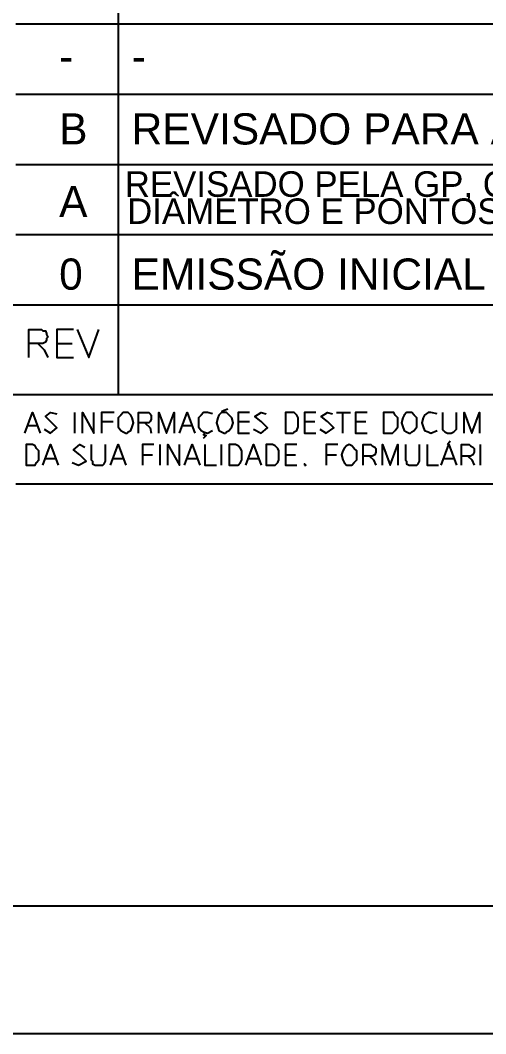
# Paper-space layout 'FOLHA 2' of a CAD drawing. Extents: x 518 to 1126, y -1 to 420.
# Drawn here: x 846.8 to 883.3, y -1.3 to 78 of the extents above; entities that cross this region are included whole.
import ezdxf

# ---------------------------------------------------------------- set-up
doc = ezdxf.new("R2010")
doc.units = 0
doc.header["$MEASUREMENT"] = 0
doc.layers.add('GT_1', color=7, linetype='Continuous')
doc.styles.add('HTX1', font='O8116901', dxfattribs={"width": 1.02})

psp = doc.layouts.new('FOLHA 2')

# ---------------------------------------------------------------- linework, layer by layer
at = {"linetype": 'Continuous'}
psp.add_line((1110.44, -1.311), (519.72, -1.311), dxfattribs=at)
at = {"layer": 'GT_1', "flags": 128}
for points in [[(542.59, 8.689), (1101.39, 8.689), (1101.39, 408.489)], [(854.49, 106.589), (854.49, 48.689)], [(971.39, 77.689), (846.49, 77.689)], [(971.39, 72.189), (846.49, 72.189)], [(971.39, 66.689), (846.49, 66.689)], [(971.39, 61.189), (846.49, 61.189)], [(971.39, 55.689), (659.59, 55.689)], [(847.49, 51.589), (847.49, 53.789), (848.29, 53.789), (848.49, 53.789), (848.59, 53.689), (848.79, 53.689), (848.89, 53.489), (848.89, 53.389), (848.99, 53.189), (848.89, 53.089), (848.89, 52.989), (848.79, 52.789), (848.59, 52.689), (848.49, 52.689), (848.29, 52.689), (847.49, 52.689)], [(850.99, 53.789), (849.69, 53.789), (849.69, 51.589), (850.99, 51.589)], [(851.29, 53.789), (852.19, 51.589), (852.99, 53.789)], [(848.19, 52.689), (848.69, 52.189), (848.99, 51.589)], [(849.69, 52.689), (850.89, 52.689)], [(971.39, 48.689), (659.59, 48.689)], [(862.59, 47.389), (862.79, 47.489), (863.09, 47.589)], [(847.19, 45.689), (847.79, 47.289), (848.39, 45.689)], [(848.69, 45.989), (849.19, 45.689), (849.69, 46.089), (849.19, 46.589), (848.79, 46.989), (849.19, 47.289), (849.69, 47.189)], [(851.09, 45.689), (851.09, 47.289)], [(851.69, 45.689), (851.69, 47.289), (852.59, 45.689), (852.59, 47.289)], [(854.19, 47.289), (853.19, 47.289), (853.19, 45.689)], [(855.19, 45.689), (855.29, 45.789), (855.49, 45.889), (855.59, 46.189), (855.69, 46.489), (855.59, 46.889), (855.49, 47.089), (855.29, 47.289), (855.09, 47.289), (854.89, 47.289), (854.69, 47.089), (854.49, 46.889), (854.49, 46.489), (854.49, 46.189), (854.69, 45.889), (854.89, 45.789), (855.09, 45.689), (855.19, 45.689)], [(856.09, 45.689), (856.09, 47.289), (856.69, 47.289), (856.89, 47.289), (856.99, 47.189), (857.09, 47.089), (857.09, 46.889), (857.09, 46.789), (856.99, 46.589), (856.89, 46.489), (856.69, 46.489), (856.09, 46.489)], [(857.69, 45.689), (857.69, 47.289), (858.29, 45.689), (858.89, 47.289), (858.89, 45.689)], [(859.29, 45.689), (859.89, 47.289), (860.49, 45.689)], [(861.89, 47.189), (861.49, 47.289), (861.19, 47.289), (860.99, 47.089), (860.79, 46.889), (860.79, 46.489), (860.79, 46.189), (860.99, 45.889), (861.19, 45.789), (861.49, 45.689), (861.89, 45.889)], [(862.89, 45.689), (862.99, 45.789), (863.19, 45.889), (863.39, 46.189), (863.49, 46.489), (863.39, 46.889), (863.19, 47.089), (862.99, 47.289), (862.79, 47.289), (862.59, 47.289), (862.39, 47.089), (862.29, 46.889), (862.19, 46.489), (862.29, 46.189), (862.39, 45.889), (862.59, 45.789), (862.79, 45.689), (862.89, 45.689)], [(864.79, 47.289), (863.89, 47.289), (863.89, 45.689), (864.79, 45.689)], [(865.09, 45.989), (865.69, 45.689), (866.19, 46.089), (865.69, 46.589), (865.19, 46.989), (865.69, 47.289), (866.09, 47.189)], [(868.19, 45.689), (868.29, 45.789), (868.49, 45.889), (868.59, 46.189), (868.59, 46.489), (868.59, 46.889), (868.49, 47.089), (868.29, 47.289), (868.09, 47.289), (867.59, 47.289), (867.59, 45.689), (868.09, 45.689), (868.19, 45.689)], [(869.99, 47.289), (869.09, 47.289), (869.09, 45.689), (869.99, 45.689)], [(870.29, 45.989), (870.79, 45.689), (871.39, 46.089), (870.89, 46.589), (870.39, 46.989), (870.89, 47.289), (871.29, 47.189)], [(871.59, 47.289), (872.69, 47.289)], [(872.09, 45.689), (872.09, 47.289)], [(873.99, 47.289), (873.09, 47.289), (873.09, 45.689), (873.99, 45.689)], [(875.99, 45.689), (876.09, 45.789), (876.19, 45.889), (876.39, 46.189), (876.39, 46.489), (876.39, 46.889), (876.19, 47.089), (876.09, 47.289), (875.89, 47.289), (875.29, 47.289), (875.29, 45.689), (875.89, 45.689), (875.99, 45.689)], [(877.39, 45.689), (877.49, 45.789), (877.69, 45.889), (877.89, 46.189), (877.89, 46.489), (877.89, 46.889), (877.69, 47.089), (877.49, 47.289), (877.29, 47.289), (877.09, 47.289), (876.89, 47.089), (876.79, 46.889), (876.69, 46.489), (876.79, 46.189), (876.89, 45.889), (877.09, 45.789), (877.29, 45.689), (877.39, 45.689)], [(879.49, 47.189), (878.99, 47.289), (878.79, 47.289), (878.49, 47.089), (878.39, 46.889), (878.29, 46.489), (878.39, 46.189), (878.49, 45.889), (878.79, 45.789), (878.99, 45.689), (879.49, 45.889)], [(879.89, 47.289), (879.89, 46.189), (879.89, 45.989), (879.99, 45.889), (880.09, 45.789), (880.29, 45.689), (880.39, 45.689), (880.59, 45.689), (880.79, 45.789), (880.89, 45.889), (880.99, 45.989), (880.99, 46.189), (880.99, 47.289)], [(881.59, 45.689), (881.59, 47.289), (882.19, 45.689), (882.79, 47.289), (882.79, 45.689)], [(847.39, 46.289), (848.19, 46.289)], [(853.19, 46.589), (854.09, 46.589)], [(856.59, 46.489), (856.99, 46.089), (857.09, 45.689)], [(859.49, 46.289), (860.29, 46.289)], [(863.89, 46.589), (864.79, 46.589)], [(869.09, 46.589), (869.89, 46.589)], [(873.09, 46.589), (873.89, 46.589)], [(861.19, 45.289), (861.39, 45.489), (861.29, 45.489), (861.19, 45.589), (861.29, 45.689)], [(847.89, 43.189), (847.99, 43.189), (848.09, 43.389), (848.29, 43.589), (848.29, 43.989), (848.29, 44.289), (848.09, 44.489), (847.99, 44.689), (847.79, 44.789), (847.29, 44.789), (847.29, 43.189), (847.79, 43.189), (847.89, 43.189)], [(848.59, 43.189), (849.19, 44.789), (849.79, 43.189)], [(850.89, 43.389), (851.39, 43.189), (851.99, 43.489), (851.49, 43.989), (850.99, 44.389), (851.49, 44.789), (851.89, 44.589)], [(852.39, 44.789), (852.39, 43.589), (852.49, 43.489), (852.49, 43.289), (852.69, 43.189), (852.79, 43.189), (852.99, 43.189), (853.09, 43.189), (853.29, 43.189), (853.39, 43.289), (853.49, 43.489), (853.49, 43.589), (853.49, 44.789)], [(853.89, 43.189), (854.49, 44.789), (855.09, 43.189)], [(857.29, 44.789), (856.39, 44.789), (856.39, 43.189)], [(857.79, 43.189), (857.79, 44.789)], [(858.39, 43.189), (858.39, 44.789), (859.29, 43.189), (859.29, 44.789)], [(859.69, 43.189), (860.29, 44.789), (860.89, 43.189)], [(861.29, 44.789), (861.29, 43.189), (862.19, 43.189)], [(862.59, 43.189), (862.59, 44.789)], [(863.79, 43.189), (863.89, 43.189), (864.09, 43.389), (864.19, 43.589), (864.19, 43.989), (864.19, 44.289), (864.09, 44.489), (863.89, 44.689), (863.69, 44.789), (863.19, 44.789), (863.19, 43.189), (863.69, 43.189), (863.79, 43.189)], [(864.49, 43.189), (865.09, 44.789), (865.69, 43.189)], [(866.69, 43.189), (866.79, 43.189), (866.99, 43.389), (867.09, 43.589), (867.09, 43.989), (867.09, 44.289), (866.99, 44.489), (866.79, 44.689), (866.59, 44.789), (866.09, 44.789), (866.09, 43.189), (866.59, 43.189), (866.69, 43.189)], [(868.49, 44.789), (867.59, 44.789), (867.59, 43.189), (868.49, 43.189)], [(871.69, 44.789), (870.79, 44.789), (870.79, 43.189)], [(872.69, 43.189), (872.79, 43.189), (872.99, 43.389), (873.19, 43.589), (873.19, 43.989), (873.19, 44.289), (872.99, 44.489), (872.79, 44.689), (872.59, 44.789), (872.39, 44.689), (872.19, 44.489), (872.09, 44.289), (871.99, 43.989), (872.09, 43.589), (872.19, 43.389), (872.39, 43.189), (872.59, 43.189), (872.69, 43.189)], [(873.69, 43.189), (873.69, 44.789), (874.29, 44.789), (874.39, 44.689), (874.59, 44.589), (874.69, 44.489), (874.69, 44.289), (874.69, 44.189), (874.59, 43.989), (874.39, 43.889), (874.29, 43.889), (873.69, 43.889)], [(875.19, 43.189), (875.19, 44.789), (875.79, 43.189), (876.39, 44.789), (876.39, 43.189)], [(876.99, 44.789), (876.99, 43.589), (877.09, 43.489), (877.09, 43.289), (877.29, 43.189), (877.39, 43.189), (877.59, 43.189), (877.69, 43.189), (877.89, 43.189), (877.99, 43.289), (878.09, 43.489), (878.09, 43.589), (878.09, 44.789)], [(878.69, 44.789), (878.69, 43.189), (879.59, 43.189)], [(879.79, 43.189), (880.39, 44.789), (880.99, 43.189)], [(880.29, 44.789), (880.49, 45.089)], [(881.39, 43.189), (881.39, 44.789), (881.99, 44.789), (882.09, 44.689), (882.29, 44.589), (882.39, 44.489), (882.39, 44.289), (882.39, 44.189), (882.29, 43.989), (882.09, 43.889), (881.99, 43.889), (881.39, 43.889)], [(882.89, 43.189), (882.89, 44.789)], [(848.79, 43.689), (849.59, 43.689)], [(854.09, 43.689), (854.89, 43.689)], [(856.39, 43.989), (857.19, 43.989)], [(859.89, 43.689), (860.69, 43.689)], [(864.69, 43.689), (865.49, 43.689)], [(867.59, 43.989), (868.39, 43.989)], [(870.79, 43.989), (871.59, 43.989)], [(874.19, 43.889), (874.49, 43.589), (874.69, 43.189)], [(879.99, 43.689), (880.79, 43.689)], [(881.89, 43.889), (882.19, 43.589), (882.39, 43.189)], [(869.09, 43.189), (869.19, 43.189), (869.09, 43.289), (869.09, 43.189)], [(971.39, 41.689), (846.49, 41.689)]]:
    psp.add_lwpolyline(points, dxfattribs=at)

# ---------------------------------------------------------------- texts
at = {"layer": 'GT_1', "style": 'HTX1', "width": 1.02}
for s, height, p in [('-', 2.441, (849.87, 73.949)), ('-', 2.441, (855.55, 73.949)), ('REVISADO PARA ALTERAÇÃO DE ESCOPO', 2.44062, (855.55, 68.269)), ('B', 2.441, (849.87, 68.269)), ('REVISADO PELA GP, COM ATENDIMENTO A MUDANÇA DE ', 2, (855.009, 64.173)), ('A', 2.441, (849.87, 62.589)), ('DIÂMETRO E PONTOS DE INJEÇÃO, CONFORME ESCOPO REVISADO', 2, (855.192, 62.051)), ('EMISSÃO INICIAL', 2.44062, (855.55, 56.909)), ('0', 2.441, (849.87, 56.909))]:
    psp.add_text(s, height=height, dxfattribs=at).set_placement(p)

doc.saveas('drawing.dxf')
